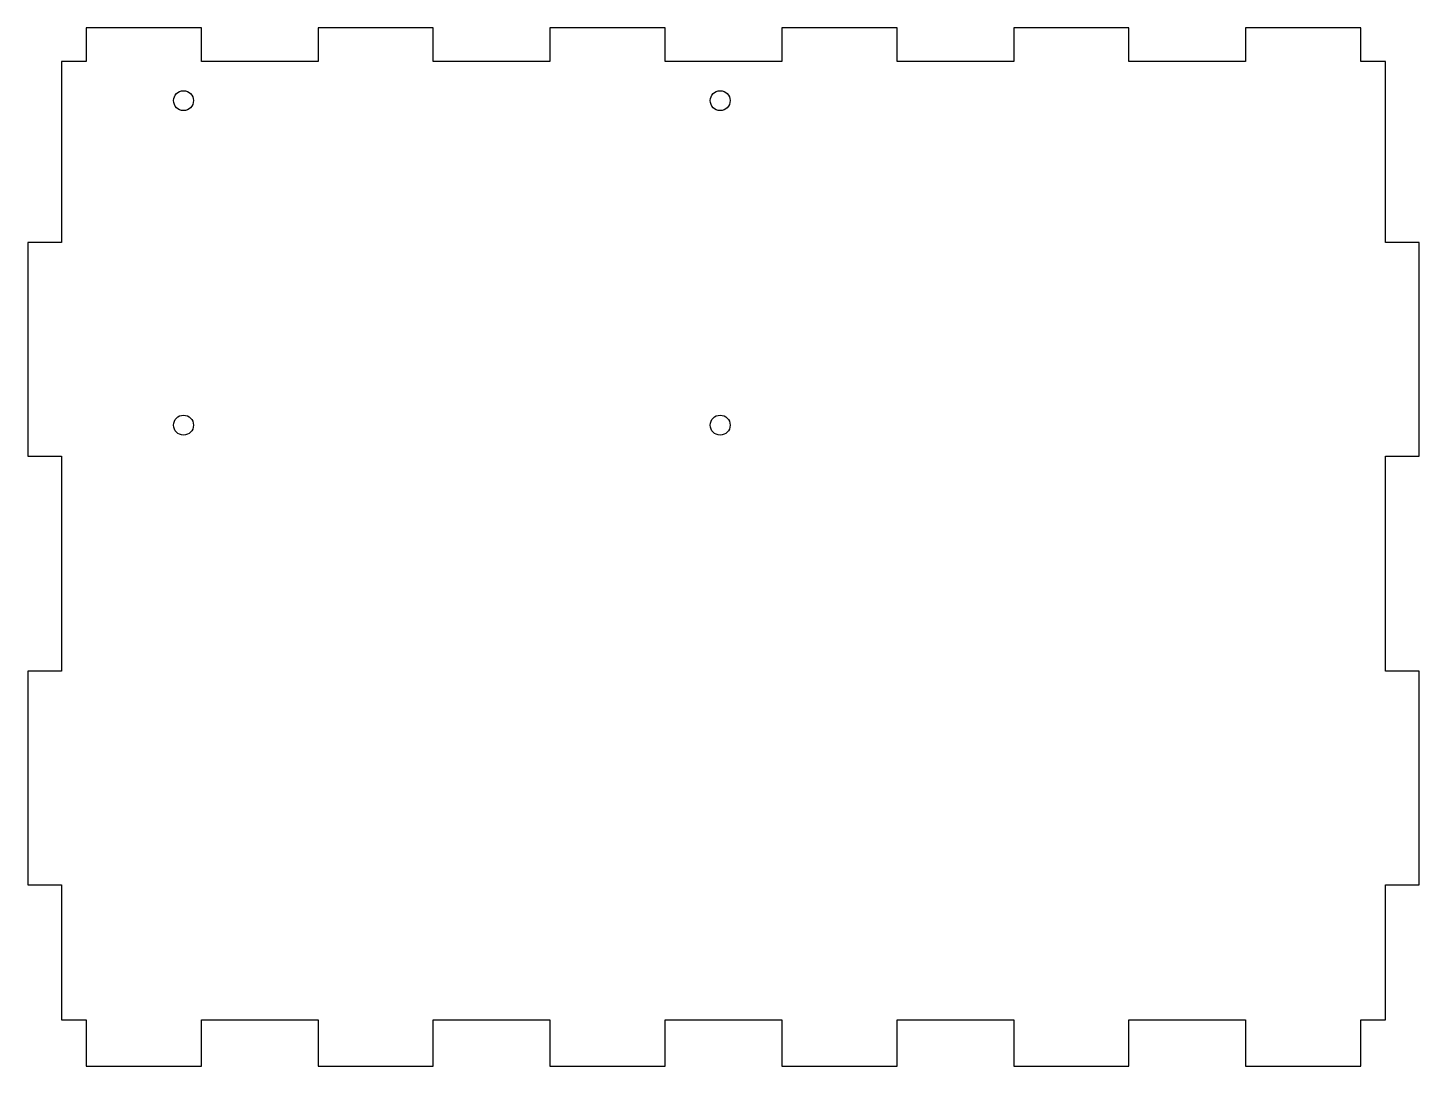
# Model space of a CAD drawing. Header units: millimetres. Extents: x -105 to 105, y -76 to 81.
import ezdxf

# ---------------------------------------------------------------- set-up
doc = ezdxf.new("R2010")
doc.units = ezdxf.units.MM

msp = doc.modelspace()

# ---------------------------------------------------------------- linework, layer by layer
msp.add_lwpolyline([(-61.2, -75.9), (-43.8, -75.9), (-43.8, -68.9), (-26.2, -68.9), (-26.2, -75.9), (-8.8, -75.9), (-8.8, -68.9), (8.8, -68.9), (8.8, -75.9), (26.2, -75.9), (26.2, -68.9), (43.8, -68.9), (43.8, -75.9), (61.2, -75.9), (61.2, -68.9), (78.8, -68.9), (78.8, -75.9), (96.2, -75.9), (96.2, -68.9), (99.9, -68.9), (99.9, -48.49), (105, -48.49), (105, -16.23), (99.9, -16.23), (99.9, 16.23), (105, 16.23), (105, 48.49), (99.9, 48.49), (99.9, 75.8), (96.2, 75.8), (96.2, 80.9), (78.8, 80.9), (78.8, 75.8), (61.2, 75.8), (61.2, 80.9), (43.8, 80.9), (43.8, 75.8), (26.2, 75.8), (26.2, 80.9), (8.8, 80.9), (8.8, 75.8), (-8.8, 75.8), (-8.8, 80.9), (-26.2, 80.9), (-26.2, 75.8), (-43.8, 75.8), (-43.8, 80.9), (-61.2, 80.9), (-61.2, 75.8), (-78.8, 75.8), (-78.8, 80.9), (-96.2, 80.9), (-96.2, 75.8), (-99.9, 75.8), (-99.9, 48.49), (-105, 48.49), (-105, 16.23), (-99.9, 16.23), (-99.9, -16.23), (-105, -16.23), (-105, -48.49), (-99.9, -48.49), (-99.9, -68.9), (-96.2, -68.9), (-96.2, -75.9), (-78.8, -75.9), (-78.8, -68.9), (-61.2, -68.9)], close=True)
for centre in [(-81.5, 69.9), (-0.5, 69.9), (-81.5, 20.9), (-0.5, 20.9)]:
    msp.add_circle(centre, 1.5)

doc.saveas('drawing.dxf')
